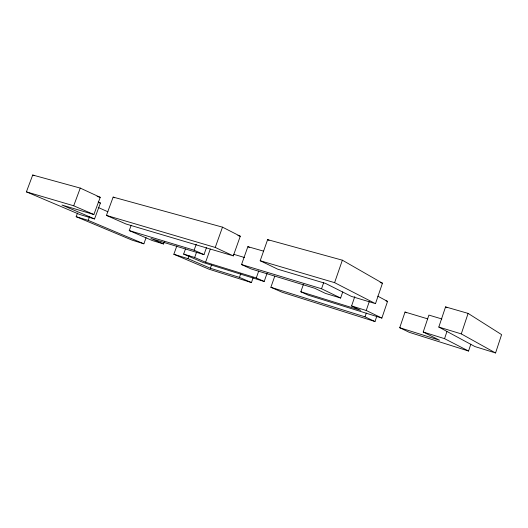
<?xml version="1.0" encoding="UTF-8"?>
<svg xmlns="http://www.w3.org/2000/svg" width="528" height="528" viewBox="0 0 528 528"><rect width="100%" height="100%" fill="white"/><g stroke="black" fill="none" stroke-linecap="round" stroke-linejoin="round"><path stroke-width="0.79" d="M495.561 352.975L501.6 334.627L468.105 313.394L445.559 306.893L438.808 327.05L474.949 346.573L495.561 352.975L461.287 333.901L438.808 327.05M461.287 333.901L468.105 313.394M427.713 318.872L405.029 312.041L399.729 327.716L409.306 332.343L468.554 351.028L470.824 344.177M468.554 351.028L444.556 338.666L446.899 331.637M399.729 327.716L439.52 340.217L423.212 332.013L428.894 315.097L441.89 318.971M303.488 284.17L300.841 291.773L308.352 295.218L381.863 318.08L387.539 301.389L377.751 296.149M381.863 318.08L366.234 310.49L369.323 301.442M376.768 316.331L374.999 321.539L365.013 316.853L366.313 313.045M375.487 303.653L382.463 283.193L342.362 260.185L267.63 239.633L260.192 260.733L277.748 269.207L325.499 283.397L351.364 296.38L375.487 303.653L334.6 282.652L260.192 260.733M300.841 291.773L360.69 310.332L351.582 305.963L354.783 296.617M334.6 282.652L342.362 260.185M263.617 251.156L247.87 246.662L241.534 264.554L250.991 268.891L314.675 288.235L325.4 293.383L340.639 298.036L342.751 291.905M340.639 298.036L321.545 288.757L323.671 282.625M185.5 248.899L183.638 254.08L203.036 262.462L264.185 281.477L267.109 273.148M374.999 321.539L282.236 292.288L270.877 287.278L274.771 276.164M176.854 245.903L173.844 254.265L208.976 269.181L251.427 282.566L253.268 277.352M264.185 281.477L256.278 277.952L258.713 271.036M233.297 255.882L240.28 236.221L222.493 227.152L113.15 197.096L106.425 215.398L125.935 223.978L233.297 255.882L215.252 247.441L106.425 215.398M251.427 282.566L239.455 277.378L240.801 273.57M215.252 247.441L222.493 227.152M239.455 277.378L210.388 268.25L211.708 264.541M210.388 268.25L187.955 258.661L189.057 255.585M206.448 247.711L203.986 254.608L194.113 250.206L196.251 244.24M256.278 277.952L205.59 262.231L194.66 257.486L196.541 252.252M205.59 262.231L210.283 249.091M131.208 225.205L129.241 230.578L152.262 240.524L163.541 243.962L164.353 241.718M77.53 213.015L76.171 216.698L132.178 240.174L143.867 243.804L146.084 237.692M94.545 218.948L61.987 205.042L93.878 214.526L100.221 197.32L80.263 188.093L32.716 175.025L26.4 191.855L79.682 214.467L94.545 218.948L100.406 203.029L98.162 202.006M76.171 216.698L88.202 220.367L89.575 216.638M26.4 191.855L73.702 205.788L80.263 188.093M237.897 235.561L240.28 236.221M97.093 196.449L100.221 197.32M98.835 202.58L100.406 203.029M380.12 282.526L382.463 283.193M233.521 254.252L244.477 257.492M385.975 300.92L387.539 301.389M129.241 230.578L194.113 250.206M241.534 264.554L321.545 288.757M203.986 254.608L150.949 238.498L163.541 243.962M183.638 254.08L194.66 257.486M351.582 305.963L366.234 310.49M173.844 254.265L187.955 258.661M423.212 332.013L444.556 338.666M270.877 287.278L365.013 316.853M88.202 220.367L143.867 243.804M73.702 205.788L93.878 214.526M98.175 207.445L107.87 211.768M32.716 175.025L34.208 175.692M113.15 197.096L114.635 197.795M247.87 246.662L249.302 247.375M405.029 312.041L406.474 312.814M267.63 239.633L269.069 240.398M445.559 306.893L446.945 307.738"/></g></svg>
